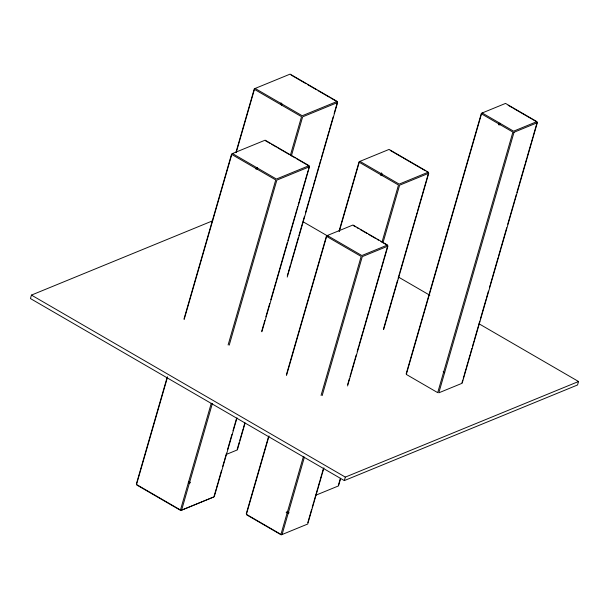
<?xml version="1.0" encoding="UTF-8"?>
<svg xmlns="http://www.w3.org/2000/svg" width="609" height="609" viewBox="0 0 609 609"><rect width="100%" height="100%" fill="white"/><g stroke="black" fill="none" stroke-linecap="round" stroke-linejoin="round"><path stroke-width="0.91" d="M212.747 220.77L31.455 295.091L30.45 298.562L344.329 480.585L577.545 384.979L578.55 381.508L479.131 323.851M136.37 483.934L167.171 377.207M184.002 318.918L231.626 153.894L265.128 140.177L309.067 165.656L276.417 179.038L232.478 153.559M167.597 376.88L136.53 484.498L180.477 509.984L211.277 403.257M184.162 319.481L231.793 154.465L275.74 179.944L228.109 344.968M235.866 152.6L254.288 88.792L290.112 74.115L337.196 101.421L302.209 115.756L255.133 88.457M236.284 152.28L254.448 89.363L301.531 116.662L290.272 155.66M255.993 169.211L256.511 167.414M257.112 169.386L257.63 167.589M280.566 104.588L281.084 102.814M281.434 105.646L281.944 103.873M212.396 403.44L181.596 510.159L214.246 496.777L237.023 417.85M229.228 345.143L276.851 180.119L309.501 166.737L261.878 331.76M291.391 155.835L302.65 116.844L337.63 102.502L287.235 277.087M214.079 496.206L216.149 489.035M216.408 488.136L217.961 482.754M218.22 481.856L221.585 470.201M222.62 466.616L224.173 461.234M224.432 460.335L226.502 453.157M227.538 449.571L228.314 446.884M228.573 445.986L231.938 434.324M232.973 430.738L234.534 425.356M234.792 424.458L236.345 419.083M261.71 331.189L263.781 324.018M264.04 323.12L264.816 320.425M265.851 316.84L269.734 303.389M270.769 299.803L274.134 288.141M274.393 287.242L275.946 281.86M276.204 280.97L278.275 273.791M278.534 272.893L284.487 252.271M284.746 251.372L286.299 245.99M286.557 245.092L287.334 242.405M287.851 240.608L288.628 237.921M288.887 237.023L294.847 216.393M295.106 215.495L296.659 210.113M296.918 209.222L297.694 206.527M298.212 204.738L298.989 202.043M299.247 201.145L305.2 180.523M305.459 179.625L307.012 174.243M307.271 173.344L308.047 170.657M308.565 168.86L309.342 166.173L303.061 162.527M237.19 449.343L239.238 442.248M239.748 440.474L241.286 435.161M241.545 434.278L243.075 428.957M243.334 428.074L244.864 422.753M287.326 275.633L288.095 272.977M288.354 272.094L290.402 264.999M290.912 263.233L292.442 257.911M292.701 257.028L294.238 251.707M294.49 250.824L296.537 243.729M296.796 242.846L298.326 237.525M298.844 235.752L300.374 230.438M300.633 229.555L304.47 216.256M305.49 212.716L308.816 201.191M309.075 200.308L310.605 194.987M310.864 194.104L312.912 187.009M313.422 185.243L314.96 179.921M315.211 179.038L316.749 173.717M317 172.834L319.047 165.739M319.306 164.856L320.836 159.535M321.354 157.769L322.884 152.448M323.143 151.565L326.98 138.266M327.231 137.383L329.027 131.179M329.279 130.296L331.326 123.201M331.585 122.318L333.115 116.997M334.143 113.457L337.47 101.931L330.74 98.034M245.031 423.324L237.358 449.906L226.518 454.344M246.257 513.783L268.63 436.28M286.367 374.817L326.477 235.858L352.976 225.003L387.507 245.024L361.853 255.536L327.322 235.516M269.049 435.96L246.424 514.346L280.947 534.375L303.32 456.872M286.534 375.388L326.645 236.421L361.167 256.442L321.057 395.408M339.091 230.986L359.089 161.705L389.09 149.411L428.325 172.164L399.177 184.116L359.942 161.362M339.259 231.549L359.257 162.268L398.492 185.022L382.087 241.872M380.808 175.514L381.577 172.842M381.927 175.689L382.437 173.908M282.066 534.55L304.439 457.047M322.176 395.584L362.286 256.625L387.941 246.105L347.572 385.961M383.198 242.047L399.611 185.197L428.759 173.245L383.64 329.583M307.811 522.575L311.671 509.208M312.189 507.426L313.726 502.082M313.985 501.192L315.531 495.848M315.782 494.957L317.845 487.832M318.096 486.941L319.9 480.707M320.159 479.816L321.697 474.472M321.955 473.581L323.501 468.237M347.67 384.5L348.439 381.828M348.698 380.937L349.467 378.265M349.985 376.484L350.754 373.812M351.012 372.921L354.605 360.452M354.864 359.561L356.151 355.108M357.178 351.538L358.724 346.194M358.983 345.303L363.093 331.052M363.352 330.162L364.89 324.818M365.149 323.927L367.204 316.802M367.463 315.911L369.008 310.567M369.267 309.676L373.378 295.418M373.637 294.528L375.174 289.184M375.433 288.293L379.552 274.042M379.803 273.152L381.089 268.698M381.607 266.917L383.662 259.792M383.921 258.901L387.773 245.541L380.869 241.529M323.919 467.91L307.72 524.029L281.221 534.885L246.698 514.864M338.353 485.35L340.401 478.24M383.472 329.012L385.527 321.91M385.779 321.019L391.678 300.587M391.937 299.704L393.475 294.375M393.726 293.485L397.578 280.163M398.088 278.382L399.626 273.053M399.885 272.162L403.729 258.84M403.988 257.95L408.083 243.745M408.342 242.854L409.88 237.525M410.139 236.635L414.242 222.422M414.493 221.531L416.031 216.203M416.29 215.32L417.058 212.655M417.576 210.874L418.345 208.209M418.596 207.319L422.189 194.888M422.44 193.997L424.496 186.894M424.755 186.004L426.292 180.675M426.544 179.784L428.599 172.682L426.962 171.73M340.568 478.811L338.513 485.913L315.805 495.216M344.329 480.585L345.333 477.113L578.55 381.508M406.15 373.873L481.354 113.32L505.523 103.416L536.91 121.617L513.593 131.179L482.206 112.977M498.581 124.883L499.091 123.125M499.7 125.058L500.21 123.3M461.98 382.688L462.741 380.046M463.251 378.288L464.012 375.646M464.264 374.771L466.045 368.605M466.296 367.729L467.826 362.446M468.077 361.563L470.11 354.522M470.361 353.639L471.891 348.363M472.394 346.597L473.924 341.322M474.175 340.439L478.24 326.355M478.491 325.472L479.763 321.072M480.273 319.314L482.305 312.272M482.556 311.389L486.119 299.065M486.37 298.189L488.403 291.14M489.415 287.623L490.184 284.982M490.435 284.099L492.217 277.94M492.468 277.057L498.055 257.691M498.565 255.932L500.598 248.891M500.849 248.008L504.412 235.691M504.663 234.808L506.696 227.766M507.716 224.241L508.477 221.6M508.728 220.724L510.509 214.558M510.761 213.683L512.793 206.641M513.044 205.758L514.575 200.475M514.826 199.6L516.348 194.317M516.858 192.558L518.891 185.509M519.142 184.634L524.988 164.384M525.24 163.509L526.77 158.226M527.021 157.343L531.086 143.26M531.337 142.377L532.867 137.101M533.119 136.218L537.184 122.135L531.695 118.945M213.401 497.111L180.751 510.502L136.804 485.015M508.15 105.296L512.078 107.572M512.862 108.029L530.903 118.496M291.132 75.059L296.362 78.097M297.108 78.531L306.076 83.73M307.575 84.598L316.543 89.797M318.035 90.665L329.248 97.166M390.179 150.4L395.081 153.247M395.903 153.719L402.442 157.51M403.257 157.982L421.238 168.411M422.06 168.891L425.326 170.786M265.395 140.687L270.107 143.419M271.675 144.325L276.379 147.058M277.955 147.972L283.444 151.154M284.228 151.611L288.94 154.336M290.508 155.249L295.213 157.982M296.789 158.888L302.277 162.078M353.25 225.513L355.549 226.852M357.087 227.743L358.617 228.626M360.155 229.517L367.06 233.521M368.597 234.412L373.195 237.084M373.964 237.525L375.502 238.416M377.032 239.307L378.57 240.197M303.29 221.882L327.939 236.17M398.606 277.156L429.825 295.258M443.146 371.772L444.715 372.678M31.455 295.091L345.333 477.113M286.839 511.453L289.146 512.786M286.161 512.352L288.46 513.691M188.973 481.65L190.541 482.556M188.288 482.549L189.856 483.462M481.521 113.883L406.317 374.436L437.704 392.645L512.907 132.084L481.521 113.883M514.026 132.26L438.823 392.82L462.147 383.259L537.351 122.698L514.026 132.26"/></g></svg>
